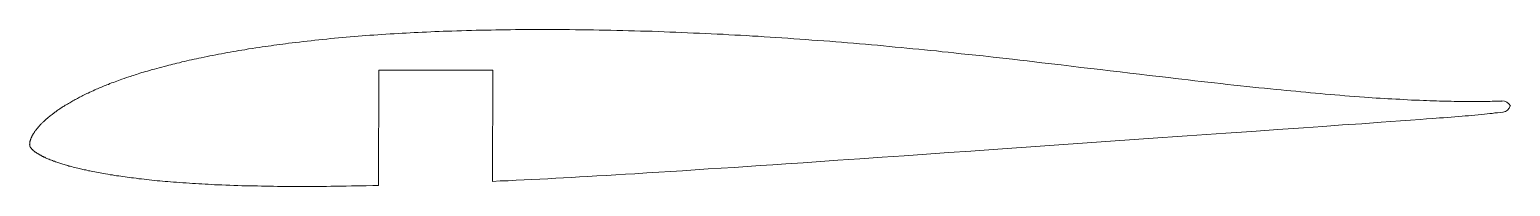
# Model space of a CAD drawing. Header units: millimetres. Extents: x 163 to 267, y 161 to 172.
import ezdxf

# ---------------------------------------------------------------- set-up
doc = ezdxf.new("R2010")
doc.units = ezdxf.units.MM
doc.layers.add('Geometries', color=7, linetype='Continuous', true_color=0xffffff)

msp = doc.modelspace()

# ---------------------------------------------------------------- linework, layer by layer
at = {"layer": 'Geometries', "linetype": 'Continuous', "lineweight": 0}
for p, q in [((202.32, 171.98), (202.44, 171.98)), ((202.44, 171.98), (202.54, 171.98)), ((202.56, 171.98), (202.54, 171.98)), ((187.61, 169.16), (187.58, 161.06)), ((187.63, 169.16), (187.61, 169.16)), ((195.59, 169.15), (187.63, 169.16)), ((195.56, 161.35), (195.59, 169.15)), ((266.25, 166.99), (266.26, 166.99)), ((266.33, 166.21), (266.31, 166.21)), ((187.19, 161.06), (186.73, 161.05)), ((187.58, 161.06), (187.58, 161.06))]:
    msp.add_line(p, q, dxfattribs=at)
at = {"layer": 'Geometries', "linetype": 'Continuous', "lineweight": 0, "flags": 128}
for points in [[(163.16, 164.05), (163.17, 164.07), (163.17, 164.1), (163.17, 164.12), (163.18, 164.14), (163.18, 164.15), (163.18, 164.15), (163.18, 164.15), (163.18, 164.15), (163.18, 164.16), (163.18, 164.16), (163.19, 164.18), (163.2, 164.2), (163.2, 164.22), (163.21, 164.24), (163.21, 164.26), (163.22, 164.29), (163.23, 164.32), (163.24, 164.34), (163.25, 164.37), (163.26, 164.4), (163.28, 164.42), (163.29, 164.46), (163.3, 164.48), (163.31, 164.5), (163.32, 164.52), (163.33, 164.54), (163.33, 164.54), (163.33, 164.54), (163.33, 164.54), (163.33, 164.54), (163.33, 164.54), (163.33, 164.55), (163.34, 164.57), (163.35, 164.58), (163.36, 164.6), (163.38, 164.62), (163.39, 164.64), (163.4, 164.66), (163.41, 164.68), (163.43, 164.71), (163.43, 164.72), (163.43, 164.72), (163.43, 164.72), (163.43, 164.72), (163.43, 164.72), (163.43, 164.72), (163.44, 164.72), (163.44, 164.73), (163.45, 164.74), (163.47, 164.78), (163.49, 164.8), (163.49, 164.81), (163.49, 164.81), (163.49, 164.81), (163.49, 164.81), (163.49, 164.81), (163.5, 164.82), (163.53, 164.85), (163.55, 164.89), (163.58, 164.92), (163.6, 164.95), (163.63, 164.99), (163.66, 165.03), (163.7, 165.08), (163.74, 165.12), (163.77, 165.17), (163.8, 165.19), (163.82, 165.22), (163.85, 165.25), (163.87, 165.28), (163.9, 165.31), (163.92, 165.34), (163.95, 165.37), (163.99, 165.4), (164.02, 165.44), (164.05, 165.47), (164.08, 165.5), (164.13, 165.54), (164.17, 165.58), (164.21, 165.62), (164.25, 165.65), (164.3, 165.69), (164.34, 165.73), (164.38, 165.77), (164.43, 165.8), (164.48, 165.85), (164.54, 165.9), (164.6, 165.95), (164.67, 166), (164.74, 166.05), (164.78, 166.09), (164.83, 166.12), (164.87, 166.16), (164.93, 166.2), (164.98, 166.24), (165.04, 166.28), (165.09, 166.32), (165.15, 166.36), (165.21, 166.4), (165.26, 166.44), (165.32, 166.48), (165.38, 166.51), (165.43, 166.55), (165.51, 166.6), (165.58, 166.64), (165.65, 166.69), (165.72, 166.73), (165.8, 166.78), (165.88, 166.82), (165.96, 166.87), (166.04, 166.91), (166.11, 166.96), (166.19, 167), (166.27, 167.05), (166.35, 167.09), (166.42, 167.13), (166.5, 167.17), (166.57, 167.21), (166.65, 167.25), (166.72, 167.29), (166.8, 167.33), (166.89, 167.38), (166.98, 167.42), (167.07, 167.47), (167.17, 167.51), (167.26, 167.55), (167.37, 167.61), (167.49, 167.66), (167.61, 167.71), (167.72, 167.77), (167.82, 167.81), (167.91, 167.85), (168, 167.89), (168.1, 167.93), (168.19, 167.97), (168.29, 168.01), (168.38, 168.05), (168.48, 168.09), (168.57, 168.13), (168.67, 168.16), (168.78, 168.21), (168.9, 168.26), (169.02, 168.3), (169.14, 168.34), (169.26, 168.39), (169.38, 168.43), (169.5, 168.47), (169.62, 168.52), (169.78, 168.57), (169.94, 168.63), (170.11, 168.68), (170.21, 168.72), (170.32, 168.76), (170.43, 168.79), (170.54, 168.83), (170.64, 168.86), (170.75, 168.9), (170.88, 168.94), (171.01, 168.98), (171.14, 169.01), (171.27, 169.05), (171.4, 169.09), (171.56, 169.14), (171.73, 169.19), (171.89, 169.23), (172.06, 169.28), (172.23, 169.32), (172.41, 169.37), (172.58, 169.42), (172.76, 169.46), (172.9, 169.5), (173.04, 169.54), (173.18, 169.57), (173.32, 169.61), (173.46, 169.64), (173.64, 169.68), (173.81, 169.73), (173.99, 169.77), (174.17, 169.81), (174.33, 169.85), (174.5, 169.88), (174.67, 169.92), (174.84, 169.96), (175.01, 169.99), (175.17, 170.03), (175.38, 170.07), (175.58, 170.11), (175.78, 170.15), (175.98, 170.19), (176.19, 170.23), (176.39, 170.27), (176.59, 170.31), (176.8, 170.35), (177, 170.39), (177.2, 170.42), (177.41, 170.46), (177.61, 170.49), (177.81, 170.53), (178.02, 170.56), (178.22, 170.59), (178.48, 170.64), (178.73, 170.68), (178.99, 170.72), (179.24, 170.75), (179.45, 170.79), (179.65, 170.82), (179.85, 170.85), (180.06, 170.87), (180.26, 170.9), (180.47, 170.93), (180.67, 170.96), (180.88, 170.99), (181.08, 171.01), (181.29, 171.04), (181.54, 171.07), (181.8, 171.1), (182.06, 171.13), (182.31, 171.16), (182.59, 171.19), (182.86, 171.22), (183.13, 171.25), (183.41, 171.28), (183.68, 171.31), (183.96, 171.34), (184.23, 171.37), (184.5, 171.39), (184.78, 171.42), (185.05, 171.44), (185.33, 171.47), (185.6, 171.49), (185.88, 171.51), (186.15, 171.53), (186.43, 171.56), (186.71, 171.58), (186.99, 171.6), (187.27, 171.62), (187.55, 171.64), (187.83, 171.66), (188.11, 171.68), (188.4, 171.7), (188.68, 171.71), (188.96, 171.73), (189.24, 171.75), (189.52, 171.76), (189.8, 171.78), (190.09, 171.79), (190.37, 171.8), (190.65, 171.82), (190.94, 171.83), (191.24, 171.84), (191.53, 171.86), (191.83, 171.87), (192.12, 171.88), (192.42, 171.89), (192.71, 171.9), (193.06, 171.91), (193.4, 171.92), (193.74, 171.93), (194.09, 171.94), (194.43, 171.95), (194.78, 171.96), (195.12, 171.97), (195.47, 171.97), (195.81, 171.98), (196.15, 171.98), (196.5, 171.99), (196.84, 171.99), (197.19, 172), (197.53, 172), (197.88, 172), (198.22, 172), (198.56, 172), (198.91, 172), (199.32, 172), (199.74, 172), (200.15, 172), (200.56, 172), (200.97, 172), (201.39, 171.99), (201.8, 171.99), (202.21, 171.98), (202.32, 171.98)], [(202.54, 171.98), (202.63, 171.98), (203.04, 171.97), (203.25, 171.97)], [(203.25, 171.97), (203.45, 171.96), (203.86, 171.95), (204.28, 171.94), (204.69, 171.93), (205.1, 171.92), (205.52, 171.91), (205.93, 171.9), (206.34, 171.89), (206.76, 171.88), (207.17, 171.86), (207.58, 171.85), (207.99, 171.83), (208.41, 171.82), (208.82, 171.8), (209.23, 171.78), (209.64, 171.76), (210.06, 171.75), (210.47, 171.73), (210.88, 171.71), (211.29, 171.69), (211.71, 171.67), (212.12, 171.64), (212.53, 171.62), (212.94, 171.6), (213.36, 171.58), (213.77, 171.55), (214.18, 171.53), (214.59, 171.5), (215.01, 171.48), (215.42, 171.45), (215.84, 171.42), (216.25, 171.39), (216.67, 171.36), (217.09, 171.34), (217.51, 171.3), (217.93, 171.27), (218.34, 171.24), (218.76, 171.21), (219.18, 171.18), (219.6, 171.14), (220.01, 171.11), (220.12, 171.1)], [(220.12, 171.1), (220.43, 171.08), (220.85, 171.04), (221.27, 171.01), (221.68, 170.97), (222.1, 170.93), (222.52, 170.9), (222.94, 170.86), (223.35, 170.82), (223.77, 170.78), (224.18, 170.74), (224.59, 170.7), (225, 170.66), (225.42, 170.62), (225.83, 170.58), (226.24, 170.54), (226.65, 170.5), (227.06, 170.45), (227.47, 170.41), (227.88, 170.37), (228.39, 170.31), (228.91, 170.26), (229.42, 170.2), (229.93, 170.15), (230.62, 170.07), (231.3, 169.99), (231.99, 169.92), (232.5, 169.86), (233.01, 169.8), (233.52, 169.74), (234.04, 169.68), (234.72, 169.6), (235.4, 169.52), (236.09, 169.44), (236.77, 169.35), (237.46, 169.27), (238.14, 169.19), (238.82, 169.11), (239.51, 169.03), (240.19, 168.95), (240.87, 168.87), (241.56, 168.79), (242.24, 168.71), (242.93, 168.63), (243.38, 168.57), (243.84, 168.52), (244.29, 168.47), (244.75, 168.41), (245.2, 168.36), (245.66, 168.31), (246.12, 168.26), (246.57, 168.21), (247.03, 168.16), (247.48, 168.11), (247.94, 168.06), (248.4, 168.01), (248.81, 167.97), (249.22, 167.92), (249.63, 167.88), (250.04, 167.84), (250.45, 167.8), (250.79, 167.77), (251.14, 167.73), (251.48, 167.7), (251.82, 167.67), (252.16, 167.63), (252.51, 167.6), (252.85, 167.57), (253.19, 167.54), (253.53, 167.51), (253.88, 167.48), (254.22, 167.45), (254.56, 167.42), (254.91, 167.39), (255.25, 167.36), (255.59, 167.34), (255.94, 167.31), (256.28, 167.29), (256.62, 167.26), (256.9, 167.24), (257.17, 167.22), (257.45, 167.2), (257.72, 167.19), (258, 167.17), (258.27, 167.15), (258.55, 167.14), (258.82, 167.12), (259.1, 167.11), (259.37, 167.09), (259.65, 167.08), (259.92, 167.06), (260.2, 167.05), (260.47, 167.04), (260.75, 167.03), (260.98, 167.02), (261.2, 167.01), (261.43, 167), (261.66, 167), (261.89, 166.99), (262.12, 166.98), (262.32, 166.98), (262.51, 166.97), (262.71, 166.97), (262.91, 166.96), (263.1, 166.96), (263.3, 166.95), (263.49, 166.95), (263.67, 166.95), (263.84, 166.95), (264.01, 166.95), (264.18, 166.95), (264.35, 166.95), (264.53, 166.95), (264.7, 166.95), (264.87, 166.95), (264.98, 166.95), (265.1, 166.95), (265.21, 166.96), (265.33, 166.96), (265.44, 166.96), (265.56, 166.97), (265.7, 166.97), (265.83, 166.98), (265.97, 166.98), (266.11, 166.99), (266.25, 166.99)], [(266.31, 166.21), (266.13, 166.19), (265.95, 166.17), (265.76, 166.15), (265.58, 166.12), (265.4, 166.11), (265.22, 166.09), (265.04, 166.07), (264.82, 166.05), (264.59, 166.02), (264.36, 166), (264.14, 165.98), (263.91, 165.96), (263.69, 165.94), (263.46, 165.92), (263.23, 165.91), (262.96, 165.88), (262.69, 165.86), (262.42, 165.84), (262.15, 165.82), (261.87, 165.8), (261.42, 165.76), (260.97, 165.73), (260.52, 165.7), (259.84, 165.65), (259.16, 165.6), (258.48, 165.55), (257.8, 165.5), (256.44, 165.4), (255.08, 165.31), (253.72, 165.21), (252.36, 165.12), (250.55, 164.99), (248.74, 164.86), (246.92, 164.74), (244.21, 164.54), (241.49, 164.35), (237.86, 164.1), (234.24, 163.84), (230.62, 163.59), (229.06, 163.48), (227.51, 163.37), (225.96, 163.26), (224.4, 163.15), (222.85, 163.04), (221.3, 162.93), (219.74, 162.83), (218.54, 162.74), (217.33, 162.66), (216.12, 162.58), (215.21, 162.52), (214.31, 162.46), (213.4, 162.4), (212.49, 162.33), (211.59, 162.28), (210.68, 162.22), (209.77, 162.16), (208.87, 162.1), (208.04, 162.05), (207.21, 161.99), (206.37, 161.94), (205.54, 161.89), (204.88, 161.85), (204.21, 161.81), (203.55, 161.77), (202.88, 161.73), (202.21, 161.69), (201.66, 161.66), (201.1, 161.63), (200.55, 161.6), (200, 161.57), (199.44, 161.54), (198.89, 161.51), (198.33, 161.48), (197.78, 161.46), (197.22, 161.43), (196.67, 161.4), (196.11, 161.38), (195.56, 161.35)], [(186.73, 161.05), (186.44, 161.04), (186.06, 161.03), (185.69, 161.03), (185.31, 161.02), (184.93, 161.01), (184.55, 161.01), (184.24, 161.01), (183.94, 161), (183.64, 161), (183.33, 161), (183.03, 161), (182.69, 161), (182.36, 161), (182.02, 161), (181.69, 161), (181.35, 161), (181.08, 161), (180.8, 161), (180.52, 161), (180.24, 161.01), (179.96, 161.01), (179.68, 161.02), (179.4, 161.02), (179.12, 161.03), (178.84, 161.03), (178.63, 161.04), (178.42, 161.04), (178.21, 161.05), (178.01, 161.05), (177.73, 161.06), (177.45, 161.07), (177.17, 161.08), (176.89, 161.09), (176.61, 161.1), (176.33, 161.11), (176.11, 161.12), (175.89, 161.13), (175.66, 161.15), (175.44, 161.16), (175.22, 161.17), (175, 161.18), (174.78, 161.2), (174.56, 161.21), (174.34, 161.22), (174.12, 161.24), (173.89, 161.25), (173.67, 161.27), (173.45, 161.29), (173.23, 161.3), (173.01, 161.32), (172.83, 161.34), (172.64, 161.35), (172.46, 161.37), (172.27, 161.39), (172.09, 161.4), (171.9, 161.42), (171.72, 161.44), (171.53, 161.46), (171.35, 161.48), (171.17, 161.5), (170.98, 161.52), (170.8, 161.54), (170.61, 161.57), (170.43, 161.59), (170.28, 161.61), (170.13, 161.63), (169.99, 161.65), (169.84, 161.67), (169.69, 161.69), (169.55, 161.71), (169.4, 161.73), (169.25, 161.75), (169.1, 161.77), (168.96, 161.8), (168.79, 161.82), (168.63, 161.85), (168.46, 161.88), (168.34, 161.9), (168.21, 161.92), (168.09, 161.95), (167.96, 161.97), (167.84, 161.99), (167.72, 162.01), (167.59, 162.04), (167.47, 162.06), (167.37, 162.08), (167.27, 162.1), (167.17, 162.13), (167.08, 162.15), (166.98, 162.17), (166.89, 162.19), (166.8, 162.21), (166.71, 162.23), (166.62, 162.25), (166.53, 162.28), (166.42, 162.3), (166.31, 162.33), (166.2, 162.36), (166.09, 162.39), (166, 162.41), (165.91, 162.43), (165.82, 162.46), (165.73, 162.48), (165.64, 162.51), (165.57, 162.53), (165.49, 162.55), (165.42, 162.58), (165.34, 162.6), (165.27, 162.62), (165.19, 162.65), (165.12, 162.68), (165.05, 162.7), (164.97, 162.73), (164.9, 162.76), (164.82, 162.78), (164.75, 162.81), (164.68, 162.84), (164.6, 162.87), (164.53, 162.9), (164.48, 162.92), (164.42, 162.94), (164.37, 162.96), (164.31, 162.99), (164.26, 163.01), (164.21, 163.04), (164.15, 163.06), (164.1, 163.09), (164.06, 163.1), (164.03, 163.12), (163.99, 163.14), (163.96, 163.16), (163.93, 163.18), (163.89, 163.2), (163.86, 163.22), (163.82, 163.24), (163.79, 163.26), (163.76, 163.28), (163.72, 163.3), (163.69, 163.32), (163.66, 163.33), (163.64, 163.35), (163.62, 163.37), (163.59, 163.38), (163.58, 163.39), (163.57, 163.4), (163.57, 163.4), (163.57, 163.4), (163.57, 163.4), (163.57, 163.4), (163.57, 163.4), (163.57, 163.4), (163.57, 163.4), (163.56, 163.4), (163.55, 163.41), (163.53, 163.43), (163.5, 163.45), (163.48, 163.47), (163.46, 163.48), (163.44, 163.5), (163.41, 163.52), (163.39, 163.54), (163.37, 163.56), (163.35, 163.58), (163.34, 163.59), (163.33, 163.6), (163.33, 163.6), (163.33, 163.6), (163.33, 163.6), (163.31, 163.61), (163.3, 163.62), (163.29, 163.64), (163.28, 163.65), (163.27, 163.67), (163.26, 163.68), (163.25, 163.69), (163.24, 163.7), (163.23, 163.71), (163.22, 163.73), (163.21, 163.74), (163.21, 163.75), (163.2, 163.76), (163.19, 163.78), (163.19, 163.79), (163.18, 163.8), (163.18, 163.82), (163.17, 163.83), (163.17, 163.84), (163.16, 163.86), (163.16, 163.87), (163.16, 163.88), (163.16, 163.9), (163.16, 163.91), (163.16, 163.93), (163.15, 163.94), (163.15, 163.95), (163.15, 163.95), (163.15, 163.95), (163.15, 163.95), (163.15, 163.95), (163.15, 163.95), (163.15, 163.95), (163.15, 163.95), (163.15, 163.96), (163.16, 163.97), (163.16, 163.99), (163.16, 164), (163.16, 164.02), (163.16, 164.04), (163.16, 164.05)], [(187.58, 161.06), (187.2, 161.06), (187.19, 161.06)]]:
    msp.add_lwpolyline(points, dxfattribs=at)
at = {"layer": 'Geometries', "linetype": 'Continuous', "lineweight": 0}
for centre, radius, start, end in [((266.29, 166.38), 0.617, 26.42, 93.1688), ((266.25, 166.82), 0.614, 276.5496, 344.029)]:
    msp.add_arc(centre, radius, start, end, dxfattribs=at)

doc.saveas('drawing.dxf')
